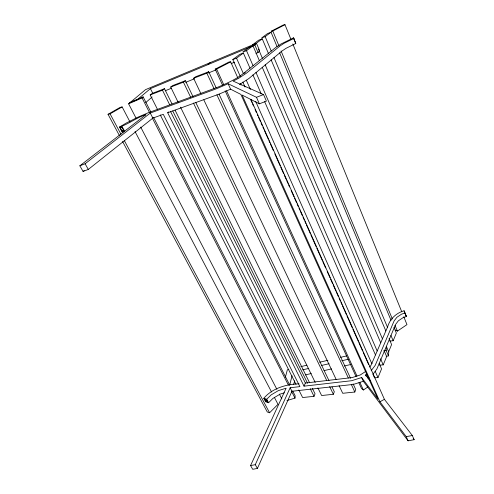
<?xml version="1.0" encoding="UTF-8"?>
<svg xmlns="http://www.w3.org/2000/svg" width="494" height="494" viewBox="0 0 494 494"><rect width="100%" height="100%" fill="white"/><g stroke="black" fill="none" stroke-linecap="round" stroke-linejoin="round"><path stroke-width="0.74" d="M286.952 400.548L295.011 398.121L295.171 395.836L292.72 391.026M388.469 355.871L388.747 351.969L386.45 346.603L386.154 350.474L388.469 355.871L386.215 356.384M293.695 384.536L294.615 380.837M289.614 385.32L292.053 375.755M285.384 377.175L287.36 369.771L288.86 369.426M339.088 385.629L342.719 393.298L354.822 392.02L355.699 389.457L353.111 383.857M317.895 387.901L321.625 395.527L333.357 394.286L334.308 391.754L331.974 386.882M298.821 389.951L302.637 397.534L314.03 396.33L315.048 393.823L312.319 388.29M373.279 374.971L374.532 377.793L377.978 377.577L381.566 368.888L379.17 363.411M379.83 365.115L383.221 364.875L386.66 356.538L384.042 350.45M388.574 351.901L391.6 344.565L389.056 338.544M389.889 341.051L393.175 340.755L396.342 333.061L393.977 327.374M299.012 383.782C286.094 384.332 272.484 388.123 263.796 398.281L266.711 399.251L271.113 394.91L278.307 390.637L286.119 388.204L250.569 465.558L252.7 469.3L257.405 468.436L255.281 464.681L290.151 387.741L299.914 386.629L163.279 114.33L152.85 118.109L88.309 169.436L83.072 171.449L79.855 165.805L85.104 163.767L150.281 113.064L216.625 88.692L228.111 83.739L230.587 89.186L240.905 94.428L377.972 399.195L361.627 377.527L351.709 380.707L304.026 386.16L305.372 383.041L170.492 111.428M257.405 468.436L291.942 391.267L290.151 387.741M372.038 363.244L371.821 363.664L255.701 101.431M372.816 374.421L376.854 369.061L395.577 324.49L398.318 320.853L402.894 317.772L406.327 316.493L404.086 310.782C396.293 312.949 389.877 318.945 387.648 326.793L371.013 365.27L369.648 367.054M371.155 370.691L375.212 365.344L394.107 320.939L396.861 317.315L401.449 314.227L404.889 312.949L406.327 316.493M255.954 53.408L258.084 52.531L259.646 50.709L256.479 43.311L145.526 89.642L128.613 103.814L136.085 118.19M150.824 111.99L143.13 96.867L129.737 102.696L137.418 99.516L150.423 88.624L254.879 45.065L256.479 43.311M265.828 401.338L267.754 401.993L266.532 399.677L264.599 399.035L265.828 401.338L266.772 400.307M128.613 103.814L142.081 97.96L143.13 96.867M122.58 141.488L267.266 411.947L269.576 412.774L278.005 404.308L274.423 397.472M263.796 398.281L265.649 401.758L268.563 402.746L272.947 398.392L280.123 394.126L284.371 392.81M208.067 64.584L210.055 62.695M122.481 127.248L120.345 127.823L122.111 131.145L123.766 129.663M145.73 102.591L152.121 97.003M304.026 386.16L167.688 112.737L168.67 111.934M200.879 93.607L193.623 78.274L206.856 73.205L208.715 71.735L216.162 87.833M83.072 171.449L84.27 170.498M79.855 165.805L145.983 114.645C136.616 117.597 128.607 124.043 119.468 127.069L122.117 132.046L124.735 131.589L122.074 126.581M193.623 78.274L195.525 76.798L208.715 71.735M178.155 102.314L170.696 87.061L183.422 82.183L185.367 80.701L193.031 96.707M170.696 87.061L172.678 85.567L185.367 80.701M240.337 76.453L232.81 59.552L236.54 58.169L243.369 53.031L249.995 68.172M252.996 45.794L249.359 47.165L242.832 52.049L246.506 50.672L252.996 45.794L259.375 60.626M262.24 38.835L256.065 43.484L252.453 44.849L258.665 40.199L262.24 38.835L268.39 53.371M271.052 32.215L267.532 33.561L261.61 37.995L265.167 36.636L271.052 32.215L276.973 46.436M232.81 59.552L239.676 54.414L243.369 53.031M157.487 109.39L150.195 94.916L162.477 90.211L164.49 88.71L172.005 103.931M150.195 94.916L152.251 93.409L164.49 88.71M395.453 330.004L397.392 331.122L406.976 324.614L403.777 316.759M358.922 382.85L361.485 388.451L363.374 390.001L367.808 387.006M366.159 376.169L365.597 374.927L366.764 374.168M367.863 378.274L369.018 377.515M365.708 371.408L360.231 374.989L352.148 377.583L305.372 383.041M245.283 72.575L243.431 73.723L236.54 58.169M119.468 127.069L126.452 122.938L137.4 117.411L147.934 112.885L218.132 87.03C226.919 83.338 235.805 79.46 243.344 73.526L275.899 47.331L280.907 44.046L293.566 37.797L295.783 43.497L286.119 48.27L282.167 50.907L248.778 78.595L239.522 84.511M119.307 135.368L108.038 114.305L120.061 107.414L122.135 106.932L130.015 121.969M108.038 114.305L110.076 113.848L122.135 106.932M293.566 37.797L293.757 38.501L284.062 43.281L280.092 45.893L246.395 73.192L239.053 78.033L233.149 81.109L263.549 94.564L266.408 101.116L259.375 103.814L242.153 95.064L379.917 401.77L384.418 399.331L412.323 435.517L414.145 439.685L408.069 440.802L363.325 381.257L361.627 377.527M284.989 24.7L283.26 24.99L271.12 31.27L272.787 31.011L284.989 24.7L290.799 38.983M222.572 85.24L215.193 69.135L229.148 61.923L230.661 61.861L237.898 78.046M215.193 69.135L216.638 69.117L230.661 61.861M230.587 89.186L219.126 94.107L167.688 112.737M165.206 90.803L171.585 88.173M185.769 82.331L194.272 78.824M208.456 72.982L216.255 69.765M231.143 63.633L234.687 62.17M228.111 83.739L256.497 97.299L263.549 94.564M363.325 381.257L353.42 384.412L291.942 391.267M300.877 366.616L306.879 365.208M319.643 362.226L327.899 360.293M340.662 357.31L346.665 355.902M302.76 369.815L308.769 368.419M321.545 365.461L329.053 363.72M341.829 360.756L348.591 359.187M383.9 350.999L386.154 350.474M305.273 374.909L311.269 373.538M324.008 370.624L331.505 368.907M344.25 365.992L350.993 364.449M120.345 127.823L122.086 127.501L123.852 130.836L122.111 131.145M250.569 465.558L255.281 464.681M379.917 401.77L406.235 436.647L412.323 435.517M365.597 374.927L370.278 380.998M413.206 438.468L414.145 439.685M85.104 163.767L88.309 169.436M110.076 113.848L120.974 134.275M124.247 140.401L269.576 412.774M266.711 399.251L268.563 402.746M135.035 131.54L271.558 392.001M140.704 127.094L276.887 389.328M279.376 394.119L281.864 398.911M153.615 117.486L289.577 384.838M150.281 113.064L152.85 118.109M142.081 97.96L149.429 112.379M152.232 117.875L288.36 385.067M291.509 391.248L295.011 398.121M160.266 114.904L296.042 384.437M150.423 88.624L152.831 93.422M162.477 90.211L169.664 104.722M172.739 110.94L307.534 383.202M310.269 388.729L314.03 396.33M175.074 110.156L309.59 382.757M180.532 107.161L315.184 382.356M183.422 82.183L190.77 97.479M193.438 103.036L326.676 380.386M329.683 386.641L333.357 394.286M195.692 102.27L328.973 380.621M203.843 99.881L336.118 379.361M206.856 73.205L213.995 88.587M216.915 94.879L348.332 378.034M351.253 384.326L354.822 392.02M219.07 94.132L350.518 378.256M216.638 69.117L223.683 84.53M226.567 90.834L356.964 375.99M359.848 382.294L363.374 390.001M225.141 90.84L356.032 376.545M240.417 83.677L241.047 85.085M250.884 99.337L384.418 399.331M242.844 82.084L245.036 87.012M250.68 99.683L251.934 102.499M252.564 103.907L253.502 106.019M255.071 109.538L256.324 112.36M257.269 114.472L257.893 115.88M258.523 117.288L260.4 121.512M261.03 122.92L262.283 125.735M262.913 127.143L263.852 129.255M264.481 130.663L268.242 139.11M268.866 140.518L269.81 142.63M270.434 144.038L273.256 150.38M274.825 153.9L280.154 165.867M280.783 167.275L283.605 173.61M284.229 175.018L286.112 179.242M286.742 180.65L287.996 183.465M288.62 184.873L289.564 186.991M291.133 190.511L293.955 196.847M294.578 198.255L296.462 202.478M297.085 203.886L298.339 206.702M298.969 208.11L299.907 210.222M300.537 211.63L302.421 215.853M303.044 217.261L304.298 220.077M304.928 221.485L305.866 223.597M306.496 225.011L310.257 233.458M310.88 234.866L316.216 246.833M316.839 248.241L322.168 260.208M322.798 261.616L325.62 267.958M327.189 271.478L330.011 277.813M330.634 279.221L332.518 283.445M333.147 284.853L335.969 291.188M336.593 292.596L338.476 296.82M339.1 298.228L340.36 301.05M340.984 302.458L341.922 304.57M342.552 305.977L346.313 314.425M346.942 315.833L352.271 327.8M352.901 329.208L358.23 341.181M358.854 342.589L362.621 351.036M363.244 352.444L368.573 364.411M256.497 97.299L259.375 103.814M406.235 436.647L408.069 440.802M246.339 80.294L250.396 89.451M375.23 371.365L377.978 377.577M252.922 74.866L261.258 93.916M264.654 101.678L375.471 354.951M246.506 50.672L253.052 65.714M255.948 72.377L377.181 350.993M380.553 358.737L383.221 364.875M254.879 45.065L258.084 52.531M262.215 67.221L380.738 342.768M258.467 49.091L262.37 58.212M265.179 64.776L382.436 338.853M271.138 59.86L385.845 330.961M265.167 36.636L271.243 51.073M273.966 57.532L387.469 327.207M390.933 335.426L393.175 340.755M272.787 31.011L279.005 45.979M281.074 50.968L392.36 319.007M395.027 325.423L397.392 331.122M279.641 52.839L391.013 320.26M292.831 43.978L401.746 311.757M293.757 38.501L295.783 43.497M404.086 310.782L404.981 313.14M405.432 314.122L406.012 315.691M295.282 42.083L295.424 42.577M293.918 38.711L294.054 39.193"/></g></svg>
